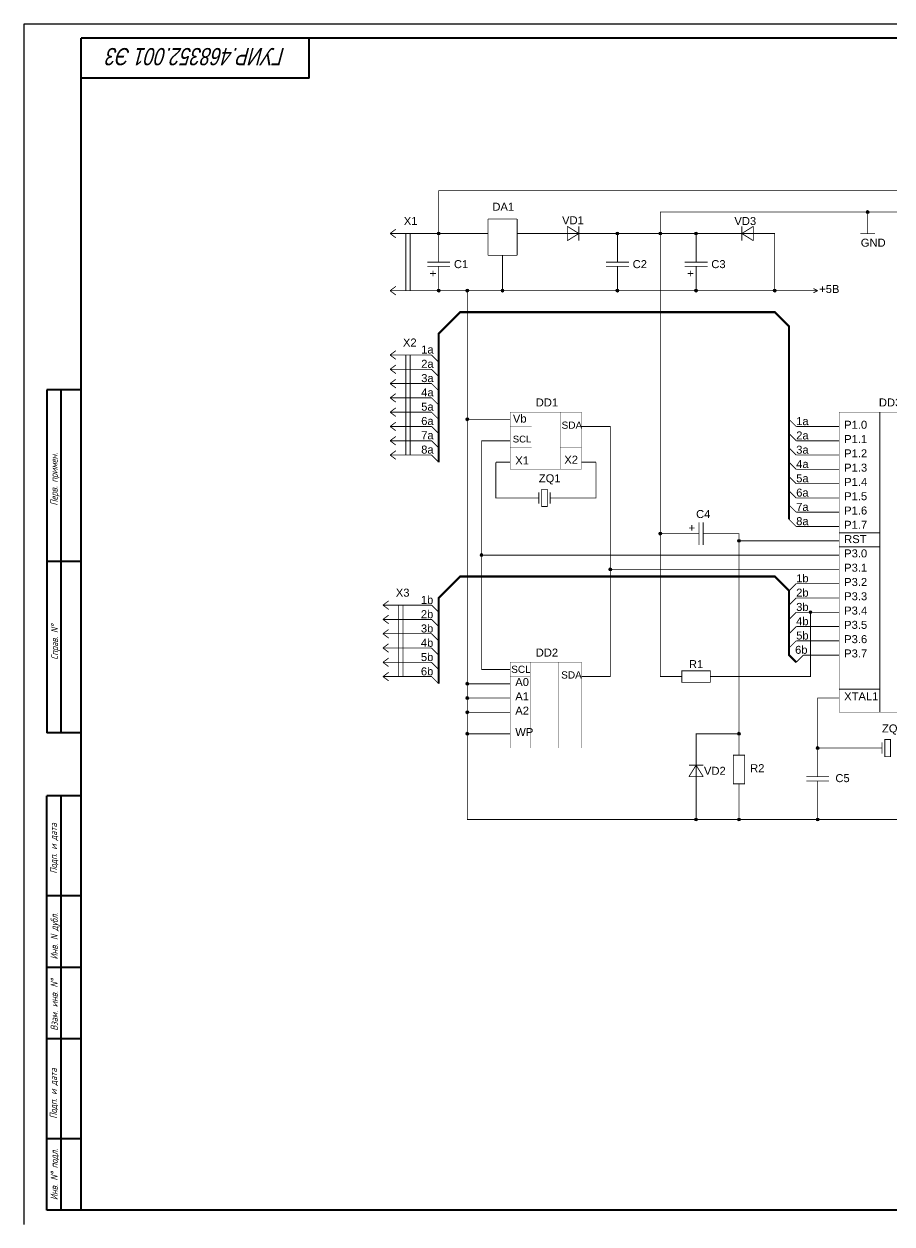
# Model space of a CAD drawing. Header units: millimetres. Extents: x 4478846 to 4492776, y 3796523 to 3799112.
# Drawn here: x 4480435.4 to 4480738.9, y 3798090.7 to 3798510.5 of the extents above; entities that cross this region are included whole.
import ezdxf

# ---------------------------------------------------------------- set-up
doc = ezdxf.new("R2010")
doc.units = ezdxf.units.MM
doc.layers.get('0').update_dxf_attribs({"lineweight": 25})
for name, color, linetype in [('KONTUR', 7, 'Continuous'), ('Title', 7, 'Continuous'), ('Текст', 4, 'Continuous')]:
    doc.layers.add(name, color=color, linetype=linetype)
doc.layers.add('Основная', color=7, linetype='Continuous', lineweight=40)
doc.layers.add('тонкая', color=7, linetype='Continuous', lineweight=13)
doc.styles.add('ESKD', font='standarteskd.shx', dxfattribs={"width": 0.8, "oblique": 15})
doc.styles.get("Standard").update_dxf_attribs({"font": 'arial.ttf'})
doc.styles.add('стиль1', font='romans.shx', dxfattribs={"width": 0.75, "oblique": 15, "height": 3.5})

msp = doc.modelspace()

# ---------------------------------------------------------------- linework, layer by layer
at = {"color": 7, "lineweight": 20}
for points, const_width in [([(4480580.3992, 3798437.22131), (4480580.3992, 3798452.22131), (4480775.39921, 3798452.22131), (4480775.39921, 3798267.2213), (4480795.39921, 3798267.2213)], 0.29972), ([(4480597.65923, 3798429.60132), (4480597.65923, 3798442.3013)], 0.29972), ([(4480597.65923, 3798442.3013), (4480607.81921, 3798442.3013)], 0.29972), ([(4480607.81921, 3798442.3013), (4480607.81921, 3798429.60132)], 0.29972), ([(4480825.39921, 3798359.72131), (4480825.39921, 3798414.72131), (4480825.39921, 3798444.72131), (4480730.39921, 3798444.72131), (4480657.8992, 3798444.72131), (4480657.8992, 3798437.22131), (4480657.8992, 3798332.2213)], 0.29972), ([(4480730.39921, 3798444.72131), (4480730.39921, 3798439.72131)], 0.29972), ([(4480563.39922, 3798437.22127), (4480565.39922, 3798438.72126)], 0.29972), ([(4480625.39922, 3798439.7213), (4480625.39922, 3798434.72131)], 0.29972), ([(4480629.39921, 3798437.22131), (4480625.39922, 3798439.7213), (4480625.39922, 3798439.7213)], 0.29972), ([(4480629.39921, 3798439.7213), (4480629.39921, 3798434.72131)], 0.29972), ([(4480686.39919, 3798434.72131), (4480686.39919, 3798439.7213)], 0.29972), ([(4480690.39918, 3798439.7213), (4480686.39919, 3798437.22131)], 0.29972), ([(4480690.39918, 3798434.72131), (4480690.39918, 3798439.7213)], 0.29972), ([(4480730.39921, 3798439.72131), (4480730.39921, 3798437.18131)], 0.29972), ([(4480570.39921, 3798437.22127), (4480563.39922, 3798437.22127)], 0.29972), ([(4480563.39922, 3798437.22127), (4480565.39922, 3798435.72127)], 0.29972), ([(4480568.89921, 3798437.22127), (4480568.89921, 3798417.22131)], 0.29972), ([(4480570.3992, 3798437.22127), (4480575.3992, 3798437.22127)], 0.29972), ([(4480570.39921, 3798417.22131), (4480570.39921, 3798437.22127)], 0.29972), ([(4480575.3992, 3798437.22131), (4480580.3992, 3798437.22131)], 0.29972), ([(4480580.3992, 3798432.22131), (4480580.3992, 3798437.22131)], 0.29972), ([(4480580.3992, 3798437.22131), (4480592.57924, 3798437.22131)], 0.29972), ([(4480597.65923, 3798437.22131), (4480592.57924, 3798437.22131)], 0.29972), ([(4480607.81921, 3798437.22131), (4480612.8992, 3798437.22131)], 0.29972), ([(4480612.8992, 3798437.22131), (4480620.39923, 3798437.22131)], 0.29972), ([(4480625.39923, 3798437.22131), (4480620.39923, 3798437.22131)], 0.29972), ([(4480625.39922, 3798437.22131), (4480630.39921, 3798437.22131)], 0.29972), ([(4480625.39922, 3798434.72131), (4480629.39921, 3798437.22131)], 0.29972), ([(4480630.3992, 3798437.22131), (4480635.3992, 3798437.22131)], 0.29972), ([(4480635.3992, 3798437.22131), (4480642.8992, 3798437.22131)], 0.29972), ([(4480657.8992, 3798437.22131), (4480642.8992, 3798437.22131), (4480642.8992, 3798432.22131)], 0.29972), ([(4480657.8992, 3798437.22131), (4480670.3992, 3798437.22131), (4480680.3992, 3798437.22131)], 0.29972), ([(4480670.3992, 3798432.22131), (4480670.3992, 3798437.22131)], 0.29972), ([(4480685.3992, 3798437.22131), (4480680.3992, 3798437.22131)], 0.29972), ([(4480690.39918, 3798437.22131), (4480685.39919, 3798437.22131)], 0.29972), ([(4480686.39919, 3798437.22131), (4480690.39918, 3798434.72131), (4480690.39918, 3798434.72131)], 0.29972), ([(4480690.39917, 3798437.22131), (4480695.39917, 3798437.22131)], 0.29972), ([(4480695.39917, 3798437.22131), (4480697.8992, 3798437.22131), (4480697.8992, 3798417.22131)], 0.29972), ([(4480727.85921, 3798437.18131), (4480732.93921, 3798437.18131)], 0.29972), ([(4480580.3992, 3798427.22131), (4480580.3992, 3798432.22131)], 0.29972), ([(4480607.81921, 3798429.60132), (4480597.65923, 3798429.60132)], 0.29972), ([(4480602.73922, 3798429.60132), (4480602.73922, 3798424.52133)], 0.29972), ([(4480642.8992, 3798427.22131), (4480642.8992, 3798432.22131)], 0.29972), ([(4480670.3992, 3798427.22131), (4480670.3992, 3798432.22131)], 0.29972), ([(4480576.39921, 3798427.22132), (4480584.39919, 3798427.22132)], 0.29972), ([(4480576.39921, 3798425.72132), (4480584.39919, 3798425.72132)], 0.29972), ([(4480580.3992, 3798425.72133), (4480580.3992, 3798420.72133)], 0.29972), ([(4480646.89919, 3798427.22132), (4480638.89921, 3798427.22132)], 0.29972), ([(4480646.89919, 3798425.72132), (4480638.89921, 3798425.72132)], 0.29972), ([(4480642.8992, 3798425.72133), (4480642.8992, 3798420.72133)], 0.29972), ([(4480666.39921, 3798427.22132), (4480674.3992, 3798427.22132)], 0.29972), ([(4480666.39921, 3798425.72132), (4480674.3992, 3798425.72132)], 0.29972), ([(4480670.3992, 3798425.72133), (4480670.3992, 3798420.72133)], 0.29972), ([(4480579.3992, 3798423.22133), (4480577.39921, 3798423.22133)], 0.29972), ([(4480578.3992, 3798424.22132), (4480578.3992, 3798422.22133)], 0.29972), ([(4480602.73922, 3798424.52133), (4480602.73922, 3798417.22131), (4480642.8992, 3798417.22131), (4480670.3992, 3798417.22131), (4480697.8992, 3798417.22131), (4480710.3992, 3798417.22131)], 0.29972), ([(4480669.39921, 3798423.22133), (4480667.39921, 3798423.22133)], 0.29972), ([(4480668.39921, 3798424.22132), (4480668.39921, 3798422.22133)], 0.29972), ([(4480563.39922, 3798417.22131), (4480565.39922, 3798418.7213)], 0.29972), ([(4480570.39921, 3798417.22131), (4480563.39922, 3798417.22131)], 0.29972), ([(4480563.39922, 3798417.22131), (4480565.39922, 3798415.72131)], 0.29972), ([(4480570.3992, 3798417.22131), (4480575.3992, 3798417.22131)], 0.29972), ([(4480575.3992, 3798417.22131), (4480580.3992, 3798417.22131), (4480590.3992, 3798417.22131), (4480602.73922, 3798417.22131)], 0.29972), ([(4480580.3992, 3798420.72133), (4480580.3992, 3798417.22131)], 0.29972), ([(4480600.39927, 3798372.2213), (4480590.3992, 3798372.2213), (4480590.3992, 3798417.22131)], 0.29972), ([(4480642.8992, 3798420.72133), (4480642.8992, 3798417.22131)], 0.29972), ([(4480670.3992, 3798420.72133), (4480670.3992, 3798417.22131)], 0.29972), ([(4480710.3992, 3798417.22131), (4480712.9392, 3798417.22131)], 0.29972), ([(4480712.9392, 3798417.22131), (4480711.4152, 3798417.98331)], 0.29972), ([(4480712.9392, 3798417.22131), (4480711.4152, 3798416.45931)], 0.29972), ([(4480702.8992, 3798337.22134), (4480702.8992, 3798404.72131), (4480697.8992, 3798409.72131), (4480587.8992, 3798409.72131), (4480580.3992, 3798402.22131), (4480580.3992, 3798357.22131)], 0.7493), ([(4480563.39922, 3798394.72124), (4480565.39922, 3798396.22123)], 0.29972), ([(4480570.39921, 3798394.72124), (4480563.39922, 3798394.72124)], 0.29972), ([(4480563.39922, 3798394.72124), (4480565.39922, 3798393.22124)], 0.29972), ([(4480568.89921, 3798394.72124), (4480568.89921, 3798359.72131)], 0.29972), ([(4480570.3992, 3798394.72124), (4480575.3992, 3798394.72124)], 0.29972), ([(4480570.39921, 3798359.72131), (4480570.39921, 3798394.72124)], 0.29972), ([(4480575.3992, 3798394.72124), (4480577.8992, 3798394.72124), (4480577.8992, 3798394.72131)], 0.29972), ([(4480580.3992, 3798392.22137), (4480577.8992, 3798394.72131)], 0.29972), ([(4480563.39922, 3798389.72125), (4480565.39922, 3798391.22124)], 0.29972), ([(4480570.39921, 3798389.72125), (4480563.39922, 3798389.72125)], 0.29972), ([(4480563.39922, 3798389.72125), (4480565.39922, 3798388.22125)], 0.29972), ([(4480570.3992, 3798389.72125), (4480575.3992, 3798389.72125)], 0.29972), ([(4480575.3992, 3798389.72125), (4480577.8992, 3798389.72125), (4480577.8992, 3798389.72125)], 0.29972), ([(4480580.3992, 3798387.22131), (4480577.8992, 3798389.72125)], 0.29972), ([(4480563.39922, 3798384.72126), (4480565.39922, 3798386.22125)], 0.29972), ([(4480570.39921, 3798384.72126), (4480563.39922, 3798384.72126)], 0.29972), ([(4480563.39922, 3798384.72126), (4480565.39922, 3798383.22126)], 0.29972), ([(4480570.3992, 3798384.72126), (4480575.3992, 3798384.72126)], 0.29972), ([(4480577.8992, 3798384.72125), (4480577.8992, 3798384.72126), (4480575.3992, 3798384.72126)], 0.29972), ([(4480580.3992, 3798382.22131), (4480577.8992, 3798384.72125)], 0.29972), ([(4480563.39922, 3798379.72127), (4480565.39922, 3798381.22126)], 0.29972), ([(4480570.39921, 3798379.72127), (4480563.39922, 3798379.72127)], 0.29972), ([(4480563.39922, 3798379.72127), (4480565.39922, 3798378.22127)], 0.29972), ([(4480570.3992, 3798379.72127), (4480575.3992, 3798379.72127)], 0.29972), ([(4480577.8992, 3798379.72125), (4480575.3992, 3798379.72125), (4480575.3992, 3798379.72127)], 0.29972), ([(4480580.3992, 3798377.22131), (4480577.8992, 3798379.72125)], 0.29972), ([(4480563.39922, 3798374.72128), (4480565.39922, 3798376.22127)], 0.29972), ([(4480570.39921, 3798374.72128), (4480563.39922, 3798374.72128)], 0.29972), ([(4480563.39922, 3798374.72128), (4480565.39922, 3798373.22128)], 0.29972), ([(4480570.3992, 3798374.72128), (4480575.3992, 3798374.72128)], 0.29972), ([(4480575.3992, 3798374.72128), (4480577.8992, 3798374.72128), (4480577.8992, 3798374.72125)], 0.29972), ([(4480580.3992, 3798372.22131), (4480577.8992, 3798374.72125)], 0.29972), ([(4480563.39922, 3798369.72129), (4480565.39922, 3798371.22128)], 0.29972), ([(4480590.3992, 3798284.7213), (4480590.3992, 3798372.2213)], 0.29972), ([(4480605.39927, 3798372.2213), (4480600.39927, 3798372.2213)], 0.29972), ([(4480605.39943, 3798374.72095), (4480630.37758, 3798374.72095), (4480630.37758, 3798354.74252), (4480605.39943, 3798354.74252), (4480605.39943, 3798374.72095)], 0.09906), ([(4480612.89927, 3798374.7213), (4480612.89927, 3798354.7213)], 0.09906), ([(4480622.89923, 3798374.72134), (4480622.89923, 3798354.72134)], 0.09906), ([(4480705.3992, 3798369.72142), (4480702.8992, 3798372.22136)], 0.29972), ([(4480720.39977, 3798374.72095), (4480755.37817, 3798374.72095), (4480755.37817, 3798269.74255), (4480720.39977, 3798269.74255), (4480720.39977, 3798374.72095)], 0.09906), ([(4480570.39921, 3798369.72129), (4480563.39922, 3798369.72129)], 0.29972), ([(4480563.39922, 3798369.72129), (4480565.39922, 3798368.22129)], 0.29972), ([(4480570.3992, 3798369.72129), (4480575.3992, 3798369.72129)], 0.29972), ([(4480577.8992, 3798369.72125), (4480577.8992, 3798369.72129), (4480575.3992, 3798369.72129)], 0.29972), ([(4480580.3992, 3798367.22131), (4480577.8992, 3798369.72125)], 0.29972), ([(4480605.39927, 3798362.2213), (4480612.89927, 3798362.2213), (4480612.89927, 3798369.7213), (4480605.39927, 3798369.7213)], 0.09906), ([(4480630.3992, 3798369.72131), (4480635.3992, 3798369.72131)], 0.29972), ([(4480640.3992, 3798319.72133), (4480640.3992, 3798369.72131), (4480635.3992, 3798369.72131)], 0.29972), ([(4480705.3992, 3798364.72142), (4480702.8992, 3798367.22136)], 0.29972), ([(4480715.3992, 3798369.72136), (4480705.3992, 3798369.72136), (4480705.3992, 3798369.72142)], 0.29972), ([(4480720.3992, 3798369.72136), (4480715.3992, 3798369.72136)], 0.29972), ([(4480563.39922, 3798364.7213), (4480565.39922, 3798366.22129)], 0.29972), ([(4480570.39921, 3798364.7213), (4480563.39922, 3798364.7213)], 0.29972), ([(4480563.39922, 3798364.7213), (4480565.39922, 3798363.2213)], 0.29972), ([(4480570.3992, 3798364.7213), (4480575.3992, 3798364.7213)], 0.29972), ([(4480575.3992, 3798364.7213), (4480577.8992, 3798364.7213), (4480577.8992, 3798364.72125)], 0.29972), ([(4480580.3992, 3798362.22131), (4480577.8992, 3798364.72125)], 0.29972), ([(4480600.39927, 3798364.7213), (4480595.3992, 3798364.7213), (4480595.3992, 3798324.72134)], 0.29972), ([(4480605.39927, 3798364.7213), (4480600.39927, 3798364.7213)], 0.29972), ([(4480622.89921, 3798362.22132), (4480630.39921, 3798362.22132)], 0.09906), ([(4480705.3992, 3798359.72141), (4480702.8992, 3798362.22135)], 0.29972), ([(4480705.3992, 3798364.72142), (4480705.3992, 3798364.72136), (4480715.3992, 3798364.72136)], 0.29972), ([(4480720.3992, 3798364.72136), (4480715.3992, 3798364.72136)], 0.29972), ([(4480563.39922, 3798359.72131), (4480565.39922, 3798361.2213)], 0.29972), ([(4480570.39921, 3798359.72131), (4480563.39922, 3798359.72131)], 0.29972), ([(4480563.39922, 3798359.72131), (4480565.39922, 3798358.22131)], 0.29972), ([(4480570.3992, 3798359.72131), (4480575.3992, 3798359.72131)], 0.29972), ([(4480577.8992, 3798359.72125), (4480577.8992, 3798359.72131), (4480575.3992, 3798359.72131)], 0.29972), ([(4480580.3992, 3798357.22131), (4480577.8992, 3798359.72125)], 0.29972), ([(4480670.3992, 3798232.2213), (4480685.3992, 3798232.2213), (4480712.8992, 3798232.2213), (4480762.89921, 3798232.2213), (4480817.89921, 3798232.2213), (4480817.89921, 3798262.2213), (4480817.89921, 3798332.2213), (4480817.89921, 3798349.72131), (4480855.39921, 3798349.72131), (4480855.39921, 3798354.72131), (4480855.39921, 3798359.72131), (4480847.89922, 3798359.72131)], 0.29972), ([(4480715.3992, 3798359.72135), (4480705.3992, 3798359.72135), (4480705.3992, 3798359.72141)], 0.29972), ([(4480720.3992, 3798359.72135), (4480715.3992, 3798359.72135)], 0.29972), ([(4480610.3992, 3798344.72131), (4480600.3992, 3798344.72131), (4480600.3992, 3798357.2213), (4480600.39927, 3798357.2213)], 0.29972), ([(4480605.39927, 3798357.2213), (4480600.39927, 3798357.2213)], 0.29972), ([(4480635.3992, 3798357.22133), (4480635.3992, 3798344.72131), (4480624.39917, 3798344.72131)], 0.29972), ([(4480630.3992, 3798357.22133), (4480635.3992, 3798357.22133)], 0.29972), ([(4480705.3992, 3798354.72141), (4480702.8992, 3798357.22135)], 0.29972), ([(4480705.3992, 3798354.72141), (4480705.3992, 3798354.72135), (4480715.3992, 3798354.72135)], 0.29972), ([(4480720.3992, 3798354.72135), (4480715.3992, 3798354.72135)], 0.29972), ([(4480705.3992, 3798349.7214), (4480702.8992, 3798352.22134)], 0.29972), ([(4480715.3992, 3798349.72134), (4480705.3992, 3798349.72134), (4480705.3992, 3798349.7214)], 0.29972), ([(4480720.3992, 3798349.72134), (4480715.3992, 3798349.72134)], 0.29972), ([(4480615.39919, 3798346.7213), (4480615.39919, 3798342.72131)], 0.29972), ([(4480618.39919, 3798341.72131), (4480616.39919, 3798341.72131), (4480616.39919, 3798347.7213), (4480618.39919, 3798347.7213), (4480618.39919, 3798341.72131)], 0.29972), ([(4480619.39918, 3798346.7213), (4480619.39918, 3798342.72131)], 0.29972), ([(4480705.3992, 3798344.7214), (4480702.8992, 3798347.22134)], 0.29972), ([(4480615.3992, 3798344.72131), (4480610.3992, 3798344.72131)], 0.29972), ([(4480619.39917, 3798344.72131), (4480624.39917, 3798344.72131)], 0.29972), ([(4480705.3992, 3798339.7214), (4480702.8992, 3798342.22134)], 0.29972), ([(4480705.3992, 3798344.7214), (4480705.3992, 3798344.72134), (4480715.3992, 3798344.72134)], 0.29972), ([(4480720.3992, 3798344.72134), (4480715.3992, 3798344.72134)], 0.29972), ([(4480705.3992, 3798334.72139), (4480702.8992, 3798337.22134)], 0.29972), ([(4480715.3992, 3798339.72134), (4480705.3992, 3798339.72134), (4480705.3992, 3798339.7214)], 0.29972), ([(4480720.3992, 3798339.72134), (4480715.3992, 3798339.72134)], 0.29972), ([(4480669.89922, 3798334.2213), (4480667.89922, 3798334.2213)], 0.29972), ([(4480668.89922, 3798333.2213), (4480668.89922, 3798335.2213)], 0.29972), ([(4480671.39922, 3798336.2213), (4480671.39922, 3798328.22131)], 0.29972), ([(4480672.89921, 3798336.2213), (4480672.89921, 3798328.22131)], 0.29972), ([(4480705.3992, 3798334.72139), (4480705.3992, 3798334.72134), (4480715.3992, 3798334.72134)], 0.29972), ([(4480720.3992, 3798334.72134), (4480715.3992, 3798334.72134)], 0.29972), ([(4480660.3992, 3798282.2213), (4480657.8992, 3798282.2213), (4480657.8992, 3798332.2213), (4480666.39923, 3798332.2213)], 0.29972), ([(4480671.39923, 3798332.2213), (4480666.39923, 3798332.2213)], 0.29972), ([(4480672.8992, 3798332.2213), (4480677.8992, 3798332.2213)], 0.29972), ([(4480685.3992, 3798329.7213), (4480685.3992, 3798332.2213), (4480677.8992, 3798332.2213)], 0.29972), ([(4480685.3992, 3798259.7213), (4480685.3992, 3798262.2213), (4480685.3992, 3798329.7213), (4480715.3992, 3798329.7213), (4480715.3992, 3798329.72134)], 0.29972), ([(4480720.3992, 3798329.72134), (4480715.3992, 3798329.72134)], 0.29972), ([(4480715.3992, 3798324.72134), (4480595.3992, 3798324.72134), (4480595.3992, 3798284.7213), (4480600.3992, 3798284.7213), (4480600.3992, 3798284.72126)], 0.29972), ([(4480720.3992, 3798324.72134), (4480715.3992, 3798324.72134)], 0.29972), ([(4480580.3992, 3798279.7213), (4480580.3992, 3798309.7213), (4480587.8992, 3798317.2213), (4480697.8992, 3798317.2213), (4480702.8992, 3798312.2213), (4480702.89926, 3798299.72132), (4480702.8992, 3798299.72127), (4480702.8992, 3798289.7213), (4480705.39926, 3798287.2213)], 0.7493), ([(4480635.39913, 3798282.22126), (4480640.3992, 3798282.22126), (4480640.3992, 3798319.72133), (4480715.3992, 3798319.72133)], 0.29972), ([(4480720.3992, 3798319.72133), (4480715.3992, 3798319.72133)], 0.29972), ([(4480705.3992, 3798314.72133), (4480702.89926, 3798312.22133)], 0.29972), ([(4480705.3992, 3798314.72133), (4480715.3992, 3798314.72133)], 0.29972), ([(4480720.3992, 3798314.72133), (4480715.3992, 3798314.72133)], 0.29972), ([(4480560.89922, 3798307.2213), (4480562.89922, 3798308.7213)], 0.29972), ([(4480705.3992, 3798309.72139), (4480702.89926, 3798307.22139)], 0.29972), ([(4480715.3992, 3798309.72133), (4480705.3992, 3798309.72133), (4480705.3992, 3798309.72139)], 0.29972), ([(4480720.3992, 3798309.72133), (4480715.3992, 3798309.72133)], 0.29972), ([(4480567.89921, 3798307.2213), (4480560.89922, 3798307.2213)], 0.29972), ([(4480560.89922, 3798307.2213), (4480562.89922, 3798305.72131)], 0.29972), ([(4480560.89922, 3798302.22131), (4480562.89922, 3798303.72131)], 0.29972), ([(4480566.39921, 3798307.2213), (4480566.39921, 3798282.22135)], 0.29972), ([(4480567.8992, 3798307.2213), (4480572.8992, 3798307.2213)], 0.29972), ([(4480567.89921, 3798282.22135), (4480567.89921, 3798307.2213)], 0.29972), ([(4480572.8992, 3798307.2213), (4480577.8992, 3798307.2213), (4480577.8992, 3798307.22125)], 0.29972), ([(4480577.8992, 3798307.22125), (4480580.3992, 3798304.7213)], 0.29972), ([(4480680.39921, 3798282.2213), (4480710.3992, 3798282.2213), (4480710.3992, 3798304.72132)], 0.29972), ([(4480705.3992, 3798304.72132), (4480702.89926, 3798302.22132)], 0.29972), ([(4480705.3992, 3798304.72132), (4480705.3992, 3798304.7213), (4480705.3992, 3798304.7213), (4480710.3992, 3798304.72132), (4480715.3992, 3798304.72132)], 0.29972), ([(4480720.3992, 3798304.72132), (4480715.3992, 3798304.72132)], 0.29972), ([(4480567.89921, 3798302.22131), (4480560.89922, 3798302.22131)], 0.29972), ([(4480560.89922, 3798302.22131), (4480562.89922, 3798300.72132)], 0.29972), ([(4480567.8992, 3798302.22131), (4480572.8992, 3798302.22131)], 0.29972), ([(4480577.8992, 3798302.22125), (4480577.8992, 3798302.22131), (4480572.8992, 3798302.22131)], 0.29972), ([(4480577.8992, 3798302.22125), (4480580.3992, 3798299.7213)], 0.29972), ([(4480705.3992, 3798299.72138), (4480702.89926, 3798297.22138)], 0.29972), ([(4480705.3992, 3798299.72138), (4480715.3992, 3798299.72138), (4480715.3992, 3798299.72132)], 0.29972), ([(4480720.3992, 3798299.72132), (4480715.3992, 3798299.72132)], 0.29972), ([(4480560.89922, 3798297.22132), (4480562.89922, 3798298.72132)], 0.29972), ([(4480567.89921, 3798297.22132), (4480560.89922, 3798297.22132)], 0.29972), ([(4480560.89922, 3798297.22132), (4480562.89922, 3798295.72133)], 0.29972), ([(4480567.8992, 3798297.22132), (4480572.8992, 3798297.22132)], 0.29972), ([(4480577.8992, 3798297.22125), (4480572.8992, 3798297.22125), (4480572.8992, 3798297.22132)], 0.29972), ([(4480577.8992, 3798297.22125), (4480580.3992, 3798294.7213)], 0.29972), ([(4480560.89922, 3798292.22133), (4480562.89922, 3798293.72133)], 0.29972), ([(4480567.89921, 3798292.22133), (4480560.89922, 3798292.22133)], 0.29972), ([(4480560.89922, 3798292.22133), (4480562.89922, 3798290.72134)], 0.29972), ([(4480567.8992, 3798292.22133), (4480572.8992, 3798292.22133)], 0.29972), ([(4480577.8992, 3798292.22125), (4480577.8992, 3798292.22133), (4480572.8992, 3798292.22133)], 0.29972), ([(4480577.8992, 3798292.22125), (4480580.3992, 3798289.7213)], 0.29972), ([(4480705.3992, 3798294.7213), (4480702.89926, 3798292.2213)], 0.29972), ([(4480715.3992, 3798294.72132), (4480705.3992, 3798294.72132), (4480705.3992, 3798294.7213)], 0.29972), ([(4480720.3992, 3798294.72132), (4480715.3992, 3798294.72132)], 0.29972), ([(4480560.89922, 3798287.22134), (4480562.89922, 3798288.72134)], 0.29972), ([(4480567.89921, 3798287.22134), (4480560.89922, 3798287.22134)], 0.29972), ([(4480560.89922, 3798287.22134), (4480562.89922, 3798285.72135)], 0.29972), ([(4480567.8992, 3798287.22134), (4480572.8992, 3798287.22134)], 0.29972), ([(4480577.8992, 3798287.2213), (4480572.8992, 3798287.2213), (4480572.8992, 3798287.22134)], 0.29972), ([(4480577.8992, 3798287.2213), (4480580.3992, 3798284.72136)], 0.29972), ([(4480605.39943, 3798287.22086), (4480630.37758, 3798287.22086), (4480630.37758, 3798257.24197), (4480605.39943, 3798257.24197), (4480605.39943, 3798287.22086)], 0.09906), ([(4480612.39918, 3798257.22131), (4480612.39921, 3798287.22126)], 0.09906), ([(4480622.39916, 3798287.22132), (4480622.39916, 3798257.22131)], 0.09906), ([(4480707.8992, 3798289.7213), (4480705.39926, 3798287.2213)], 0.29972), ([(4480707.8992, 3798289.7213), (4480707.8992, 3798289.72132), (4480715.3992, 3798289.72132)], 0.29972), ([(4480720.3992, 3798289.72132), (4480715.3992, 3798289.72132)], 0.29972), ([(4480560.89922, 3798282.22135), (4480562.89922, 3798283.72135)], 0.29972), ([(4480600.3992, 3798279.72127), (4480590.3992, 3798279.72127), (4480590.3992, 3798284.72126)], 0.29972), ([(4480605.3992, 3798284.72126), (4480600.3992, 3798284.72126)], 0.29972), ([(4480665.39921, 3798280.2213), (4480665.39921, 3798284.2213), (4480675.39921, 3798284.2213), (4480675.39921, 3798280.2213), (4480665.39921, 3798280.2213)], 0.29972), ([(4480567.89921, 3798282.22135), (4480560.89922, 3798282.22135)], 0.29972), ([(4480560.89922, 3798282.22135), (4480562.89922, 3798280.72136)], 0.29972), ([(4480567.8992, 3798282.22135), (4480572.8992, 3798282.22135)], 0.29972), ([(4480577.8992, 3798282.2213), (4480577.8992, 3798282.22135), (4480572.8992, 3798282.22135)], 0.29972), ([(4480577.8992, 3798282.22124), (4480580.3992, 3798279.7213)], 0.29972), ([(4480600.3992, 3798274.72128), (4480590.3992, 3798274.72128), (4480590.3992, 3798279.72127)], 0.29972), ([(4480605.3992, 3798279.72127), (4480600.3992, 3798279.72127)], 0.29972), ([(4480605.3992, 3798282.22126), (4480612.39921, 3798282.22126)], 0.09906), ([(4480630.39913, 3798282.22126), (4480635.39913, 3798282.22126)], 0.29972), ([(4480665.3992, 3798282.2213), (4480660.3992, 3798282.2213)], 0.29972), ([(4480668.39921, 3798280.2213), (4480667.39921, 3798280.2213)], 0.29972), ([(4480675.39921, 3798282.2213), (4480680.39921, 3798282.2213)], 0.29972), ([(4480600.3992, 3798269.72129), (4480590.3992, 3798269.72129), (4480590.3992, 3798274.72128)], 0.29972), ([(4480605.3992, 3798274.72128), (4480600.3992, 3798274.72128)], 0.29972), ([(4480715.3992, 3798274.7213), (4480712.8992, 3798274.7213), (4480712.8992, 3798257.2213)], 0.29972), ([(4480720.3992, 3798274.7213), (4480715.3992, 3798274.7213)], 0.29972), ([(4480590.3992, 3798269.72129), (4480590.3992, 3798262.2213), (4480590.3992, 3798232.2213), (4480670.3992, 3798232.2213)], 0.29972), ([(4480605.3992, 3798269.72129), (4480600.3992, 3798269.72129)], 0.29972), ([(4480605.3992, 3798266.22125), (4480612.39921, 3798266.22125)], 0.09906), ([(4480600.3992, 3798262.2213), (4480590.3992, 3798262.2213)], 0.29972), ([(4480605.3992, 3798262.2213), (4480600.3992, 3798262.2213)], 0.29972), ([(4480670.3992, 3798257.2213), (4480670.3992, 3798262.2213), (4480685.3992, 3798262.2213)], 0.29972), ([(4480670.3992, 3798252.2213), (4480670.3992, 3798257.2213)], 0.29972), ([(4480685.3992, 3798254.7213), (4480685.3992, 3798259.7213)], 0.29972), ([(4480730.39921, 3798257.2213), (4480712.8992, 3798257.2213), (4480712.8992, 3798252.2213)], 0.29972), ([(4480735.39921, 3798257.2213), (4480730.39921, 3798257.2213)], 0.29972), ([(4480735.3992, 3798259.2213), (4480735.3992, 3798255.22131)], 0.29972), ([(4480738.39919, 3798254.22131), (4480736.39919, 3798254.22131), (4480736.39919, 3798260.2213), (4480738.39919, 3798260.2213), (4480738.39919, 3798254.22131)], 0.29972), ([(4480687.3992, 3798244.72129), (4480683.3992, 3798244.72129), (4480683.3992, 3798254.7213), (4480687.3992, 3798254.7213), (4480687.3992, 3798244.72129)], 0.29972), ([(4480667.89921, 3798251.22131), (4480672.8992, 3798251.22131)], 0.29972), ([(4480670.3992, 3798251.22131), (4480667.89921, 3798247.22132), (4480667.89921, 3798247.22132)], 0.29972), ([(4480670.3992, 3798247.22132), (4480670.3992, 3798252.22131)], 0.29972), ([(4480672.8992, 3798247.22132), (4480670.3992, 3798251.22131)], 0.29972), ([(4480712.8992, 3798247.2213), (4480712.8992, 3798252.2213)], 0.29972), ([(4480667.89921, 3798247.22132), (4480672.8992, 3798247.22132)], 0.29972), ([(4480670.3992, 3798247.22133), (4480670.3992, 3798242.22133)], 0.29972), ([(4480685.3992, 3798244.72129), (4480685.3992, 3798239.72129)], 0.29972), ([(4480687.3992, 3798247.7213), (4480687.3992, 3798246.7213)], 0.29972), ([(4480716.8992, 3798247.22131), (4480708.89921, 3798247.22131)], 0.29972), ([(4480716.8992, 3798245.72132), (4480708.89921, 3798245.72132)], 0.29972), ([(4480712.8992, 3798245.72133), (4480712.8992, 3798240.72133)], 0.29972), ([(4480670.3992, 3798242.22133), (4480670.3992, 3798232.2213)], 0.29972), ([(4480712.8992, 3798240.72133), (4480712.8992, 3798232.2213)], 0.29972), ([(4480685.3992, 3798239.72129), (4480685.3992, 3798232.2213)], 0.29972)]:
    msp.add_lwpolyline(points, dxfattribs=dict(at, const_width=const_width))
at = {"color": 7, "lineweight": 20, "const_width": 0.508}
for points in [[(4480730.14521, 3798444.72131, 1), (4480730.65321, 3798444.72131, 1)], [(4480580.1452, 3798437.22131, 1), (4480580.6532, 3798437.22131, 1)], [(4480642.6452, 3798437.22131, 1), (4480643.1532, 3798437.22131, 1)], [(4480657.6452, 3798437.22131, 1), (4480658.1532, 3798437.22131, 1)], [(4480670.1452, 3798437.22131, 1), (4480670.6532, 3798437.22131, 1)], [(4480580.1452, 3798417.22131, 1), (4480580.6532, 3798417.22131, 1)], [(4480590.1452, 3798417.22131, 1), (4480590.6532, 3798417.22131, 1)], [(4480602.48522, 3798417.22131, 1), (4480602.99322, 3798417.22131, 1)], [(4480642.6452, 3798417.22131, 1), (4480643.1532, 3798417.22131, 1)], [(4480670.1452, 3798417.22131, 1), (4480670.6532, 3798417.22131, 1)], [(4480697.6452, 3798417.22131, 1), (4480698.1532, 3798417.22131, 1)], [(4480590.1452, 3798372.2213, 1), (4480590.6532, 3798372.2213, 1)], [(4480657.6452, 3798332.2213, 1), (4480658.1532, 3798332.2213, 1)], [(4480685.1452, 3798329.7213, 1), (4480685.6532, 3798329.7213, 1)], [(4480595.1452, 3798324.72134, 1), (4480595.6532, 3798324.72134, 1)], [(4480640.1452, 3798319.72133, 1), (4480640.6532, 3798319.72133, 1)], [(4480710.1452, 3798304.72132, 1), (4480710.6532, 3798304.72132, 1)], [(4480590.1452, 3798279.72127, 1), (4480590.6532, 3798279.72127, 1)], [(4480590.1452, 3798274.72128, 1), (4480590.6532, 3798274.72128, 1)], [(4480590.1452, 3798269.72129, 1), (4480590.6532, 3798269.72129, 1)], [(4480590.1452, 3798262.2213, 1), (4480590.6532, 3798262.2213, 1)], [(4480685.1452, 3798262.2213, 1), (4480685.6532, 3798262.2213, 1)], [(4480712.6452, 3798257.2213, 1), (4480713.1532, 3798257.2213, 1)], [(4480670.1452, 3798232.2213, 1), (4480670.6532, 3798232.2213, 1)], [(4480685.1452, 3798232.2213, 1), (4480685.6532, 3798232.2213, 1)], [(4480712.6452, 3798232.2213, 1), (4480713.1532, 3798232.2213, 1)]]:
    msp.add_lwpolyline(points, format="xyb", close=True, dxfattribs=at)
at = {"color": 7, "lineweight": 20}
for centre, major_axis, ratio in [((4480730.38878, 3798444.73213), (0, 0.49764), 0.998642317), ((4480730.38878, 3798444.73213), (0, 0.49764), 0.998642317), ((4480730.38878, 3798444.73213), (0, 0.49764), 0.998642317), ((4480730.38878, 3798444.73213), (0, 0.49764), 0.998642317), ((4480580.3882, 3798437.23178), (0, 0.49764), 0.999979584), ((4480580.3882, 3798437.23178), (0, 0.49764), 0.999979584), ((4480580.3882, 3798437.23178), (0, 0.49764), 0.999979584), ((4480580.3882, 3798437.23178), (0, 0.49764), 0.999979584), ((4480580.3882, 3798437.23178), (0, 0.49764), 0.999979584), ((4480580.3882, 3798437.23178), (0, 0.49764), 0.999979584), ((4480580.3882, 3798437.23178), (0, 0.49764), 0.999979584), ((4480580.3882, 3798437.23178), (0, 0.49764), 0.999979584), ((4480642.88849, 3798437.23178), (0, 0.49764), 0.999969376), ((4480642.88849, 3798437.23178), (0, 0.49764), 0.999969376), ((4480642.88849, 3798437.23178), (0, 0.49764), 0.999969376), ((4480642.88849, 3798437.23178), (0, 0.49764), 0.999969376), ((4480657.88889, 3798437.23178), (0, 0.49764), 0.999979584), ((4480657.88889, 3798437.23178), (0, 0.49764), 0.999979584), ((4480657.88889, 3798437.23178), (0, 0.49764), 0.999979584), ((4480657.88889, 3798437.23178), (0, 0.49764), 0.999979584), ((4480657.88889, 3798437.23178), (0, 0.49764), 0.999979584), ((4480657.88889, 3798437.23178), (0, 0.49764), 0.999979584), ((4480670.38855, 3798437.23178), (0, 0.49764), 0.998642317), ((4480670.38855, 3798437.23178), (0, 0.49764), 0.998642317), ((4480670.38855, 3798437.23178), (0, 0.49764), 0.998642317), ((4480670.38855, 3798437.23178), (0, 0.49764), 0.998642317), ((4480580.3882, 3798417.23218), (0, 0.49764), 0.999984688), ((4480580.3882, 3798417.23218), (0, 0.49764), 0.999984688), ((4480580.3882, 3798417.23218), (0, 0.49764), 0.999984688), ((4480580.3882, 3798417.23218), (0, 0.49764), 0.999984688), ((4480590.38845, 3798417.23218), (0, 0.49764), 0.999979584), ((4480590.38845, 3798417.23218), (0, 0.49764), 0.999979584), ((4480590.38845, 3798417.23218), (0, 0.49764), 0.999979584), ((4480590.38845, 3798417.23218), (0, 0.49764), 0.999979584), ((4480602.72864, 3798417.23218), (0, 0.49764), 0.999979584), ((4480602.72864, 3798417.23218), (0, 0.49764), 0.999979584), ((4480602.72864, 3798417.23218), (0, 0.49764), 0.999979584), ((4480602.72864, 3798417.23218), (0, 0.49764), 0.999979584), ((4480642.88849, 3798417.23218), (0, 0.49764), 0.99997448), ((4480642.88849, 3798417.23218), (0, 0.49764), 0.99997448), ((4480642.88849, 3798417.23218), (0, 0.49764), 0.99997448), ((4480642.88849, 3798417.23218), (0, 0.49764), 0.99997448), ((4480670.38855, 3798417.23218), (0, 0.49764), 0.998647414), ((4480670.38855, 3798417.23218), (0, 0.49764), 0.998647414), ((4480670.38855, 3798417.23218), (0, 0.49764), 0.998647414), ((4480670.38855, 3798417.23218), (0, 0.49764), 0.998647414), ((4480697.88859, 3798417.23218), (0, 0.49764), 0.999984688), ((4480697.88859, 3798417.23218), (0, 0.49764), 0.999984688), ((4480697.88859, 3798417.23218), (0, 0.49764), 0.999984688), ((4480697.88859, 3798417.23218), (0, 0.49764), 0.999984688), ((4480590.38845, 3798372.23208), (0.49763, 0), 0.998698428), ((4480590.38845, 3798372.23208), (0.49763, 0), 0.998698428), ((4480590.38845, 3798372.23208), (0.49763, 0), 0.998698428), ((4480590.38845, 3798372.23208), (0.49763, 0), 0.998698428), ((4480657.88889, 3798332.23221), (0, 0.49764), 0.999979584), ((4480657.88889, 3798332.23221), (0, 0.49764), 0.999979584), ((4480657.88889, 3798332.23221), (0, 0.49764), 0.999979584), ((4480657.88889, 3798332.23221), (0, 0.49764), 0.999979584), ((4480685.38827, 3798329.7321), (0, 0.49764), 0.999969376), ((4480685.38827, 3798329.7321), (0, 0.49764), 0.999969376), ((4480685.38827, 3798329.7321), (0, 0.49764), 0.999969376), ((4480685.38827, 3798329.7321), (0, 0.49764), 0.999969376), ((4480595.38858, 3798324.73187), (0, 0.49764), 0.999979584), ((4480595.38858, 3798324.73187), (0, 0.49764), 0.999979584), ((4480595.38858, 3798324.73187), (0, 0.49764), 0.999979584), ((4480595.38858, 3798324.73187), (0, 0.49764), 0.999979584), ((4480640.38843, 3798319.73163), (0, 0.49764), 0.999979584), ((4480640.38843, 3798319.73163), (0, 0.49764), 0.999979584), ((4480640.38843, 3798319.73163), (0, 0.49764), 0.999979584), ((4480640.38843, 3798319.73163), (0, 0.49764), 0.999979584), ((4480710.38892, 3798304.73226), (0, 0.49764), 0.999979584), ((4480710.38892, 3798304.73226), (0, 0.49764), 0.999979584), ((4480710.38892, 3798304.73226), (0, 0.49764), 0.999979584), ((4480710.38892, 3798304.73226), (0, 0.49764), 0.999979584), ((4480590.38845, 3798279.73177), (0.49763, 0), 0.99868822), ((4480590.38845, 3798279.73177), (0.49763, 0), 0.99868822), ((4480590.38845, 3798279.73177), (0.49763, 0), 0.99868822), ((4480590.38845, 3798279.73177), (0.49763, 0), 0.99868822), ((4480590.38845, 3798274.7322), (0, 0.49764), 0.999984688), ((4480590.38845, 3798274.7322), (0, 0.49764), 0.999984688), ((4480590.38845, 3798274.7322), (0, 0.49764), 0.999984688), ((4480590.38845, 3798274.7322), (0, 0.49764), 0.999984688), ((4480590.38845, 3798269.73197), (0, 0.49765), 0.999964272), ((4480590.38845, 3798269.73197), (0, 0.49765), 0.999964272), ((4480590.38845, 3798269.73197), (0, 0.49765), 0.999964272), ((4480590.38845, 3798269.73197), (0, 0.49765), 0.999964272), ((4480590.38845, 3798262.23163), (0, 0.49764), 0.999984688), ((4480590.38845, 3798262.23163), (0, 0.49764), 0.999984688), ((4480590.38845, 3798262.23163), (0, 0.49764), 0.999984688), ((4480590.38845, 3798262.23163), (0, 0.49764), 0.999984688), ((4480685.38827, 3798262.23163), (0, 0.49764), 0.999979584), ((4480685.38827, 3798262.23163), (0, 0.49764), 0.999979584), ((4480685.38827, 3798262.23163), (0, 0.49764), 0.999979584), ((4480685.38827, 3798262.23163), (0, 0.49764), 0.999979584), ((4480712.88898, 3798257.23205), (0.49763, 0), 0.998713734), ((4480712.88898, 3798257.23205), (0.49763, 0), 0.998713734), ((4480712.88898, 3798257.23205), (0.49763, 0), 0.998713734), ((4480712.88898, 3798257.23205), (0.49763, 0), 0.998713734), ((4480670.38855, 3798232.23155), (0, 0.49765), 0.998632123), ((4480670.38855, 3798232.23155), (0, 0.49765), 0.998632123), ((4480670.38855, 3798232.23155), (0, 0.49765), 0.998632123), ((4480670.38855, 3798232.23155), (0, 0.49765), 0.998632123), ((4480670.38855, 3798232.23155), (0, 0.49765), 0.998632123), ((4480670.38855, 3798232.23155), (0, 0.49765), 0.998632123), ((4480685.38827, 3798232.23155), (0, 0.49765), 0.999959168), ((4480685.38827, 3798232.23155), (0, 0.49765), 0.999959168), ((4480685.38827, 3798232.23155), (0, 0.49765), 0.999959168), ((4480685.38827, 3798232.23155), (0, 0.49765), 0.999959168), ((4480712.88898, 3798232.23155), (0, 0.49765), 0.999959168), ((4480712.88898, 3798232.23155), (0, 0.49765), 0.999959168), ((4480712.88898, 3798232.23155), (0, 0.49765), 0.999959168), ((4480712.88898, 3798232.23155), (0, 0.49765), 0.999959168)]:
    msp.add_ellipse(centre, major_axis=major_axis, ratio=ratio, dxfattribs=at)
at = {"layer": 'KONTUR', "color": 7}
for p, q in [((4480435.39209, 3798090.51068), (4480435.39209, 3798510.51068)), ((4480435.39209, 3798510.51068), (4481032.39209, 3798510.51068))]:
    msp.add_line(p, q, dxfattribs=at)
at = {"layer": 'Основная', "color": 7}
for p, q in [((4480455.39209, 3798135.51068), (4480455.39209, 3798505.51068)), ((4481027.39209, 3798505.51068), (4480455.39209, 3798505.51068)), ((4480535.09313, 3798491.51068), (4480535.09313, 3798505.51068)), ((4480535.09313, 3798491.51068), (4480455.39209, 3798491.51068)), ((4480443.39209, 3798382.51068), (4480443.39209, 3798262.51068)), ((4480455.39209, 3798382.51068), (4480443.39209, 3798382.51068)), ((4480448.39209, 3798262.51068), (4480448.39209, 3798382.51068)), ((4480455.39209, 3798322.51068), (4480443.39209, 3798322.51068)), ((4480455.39209, 3798262.51068), (4480443.39209, 3798262.51068)), ((4480443.39209, 3798095.51068), (4480443.39209, 3798240.51068)), ((4480455.39209, 3798240.51068), (4480443.39209, 3798240.51068)), ((4480448.39209, 3798095.51068), (4480448.39209, 3798240.51068)), ((4480455.39209, 3798205.51068), (4480443.39209, 3798205.51068)), ((4480455.39209, 3798180.51068), (4480443.39209, 3798180.51068)), ((4480455.39209, 3798155.51068), (4480443.39209, 3798155.51068)), ((4480455.39209, 3798095.51068), (4480455.39209, 3798135.51068)), ((4480455.39209, 3798120.51068), (4480443.39209, 3798120.51068)), ((4481027.39209, 3798095.51068), (4480443.39209, 3798095.51068))]:
    msp.add_line(p, q, dxfattribs=at)
at = {"layer": 'тонкая'}
for p, q in [((4480734.67035, 3798269.74255), (4480734.67035, 3798374.72095)), ((4480720.39977, 3798332.55332), (4480734.67035, 3798332.55332)), ((4480720.39977, 3798327.57262), (4480734.67035, 3798327.57262)), ((4480734.67035, 3798277.84107), (4480720.39977, 3798277.84107))]:
    msp.add_line(p, q, dxfattribs=at)

# ---------------------------------------------------------------- texts
at = {"color": 7, "lineweight": 20}
for s, height, p in [('DA1', 2.8, (4480599.16327, 3798445.1881)), ('X1', 2.8, (4480568.18801, 3798440.1881)), ('VD1', 2.8, (4480623.53817, 3798440.4421)), ('VD3', 2.8, (4480683.79215, 3798440.1881)), ('GND', 2.8, (4480727.98517, 3798432.60931)), ('C1', 2.8, (4480585.71988, 3798425.10806)), ('C2', 2.8, (4480648.21988, 3798425.10806)), ('C3', 2.8, (4480675.71988, 3798425.10806)), ('+5В', 2.8, (4480713.4472, 3798416.4181)), ('X2', 2.8, (4480567.8992, 3798397.6881)), ('1a', 2.8, (4480574.27268, 3798395.24116)), ('2a', 2.8, (4480574.27268, 3798390.2411)), ('3a', 2.8, (4480574.27268, 3798385.24116)), ('4a', 2.8, (4480574.27268, 3798380.2411)), ('DD1', 2.8, (4480614.32669, 3798376.71872)), ('DD3', 2.8, (4480734.32669, 3798376.71872)), ('5a', 2.8, (4480574.27268, 3798375.24113)), ('6a', 2.8, (4480574.27268, 3798370.24114)), ('Vb', 2.8, (4480606.34217, 3798371.0823)), ('SDA', 2.52, (4480623.36422, 3798368.9181)), ('1a', 2.8, (4480705.3992, 3798370.18821)), ('P1.0', 2.8, (4480722.1772, 3798368.91815)), ('7a', 2.8, (4480574.27268, 3798365.24115)), ('SCL', 2.38, (4480606.30259, 3798364.12227)), ('2a', 2.8, (4480705.3992, 3798365.18821)), ('P1.1', 2.8, (4480722.1772, 3798363.91816)), ('8a', 2.8, (4480574.27268, 3798360.24116)), ('3a', 2.8, (4480705.3992, 3798360.1881)), ('X1', 2.8, (4480607.17727, 3798356.41809)), ('X2', 2.8, (4480624.32429, 3798356.69335)), ('P1.2', 2.8, (4480722.1772, 3798358.91814)), ('4a', 2.8, (4480705.3992, 3798355.1882)), ('P1.3', 2.8, (4480722.1772, 3798353.91815)), ('ZQ1', 2.8, (4480615.3992, 3798350.1881)), ('5a', 2.8, (4480705.3992, 3798350.1882)), ('P1.4', 2.8, (4480722.1772, 3798348.91814)), ('6a', 2.8, (4480705.3992, 3798345.18819)), ('P1.5', 2.8, (4480722.1772, 3798343.91813)), ('7a', 2.8, (4480705.3992, 3798340.1882)), ('P1.6', 2.8, (4480722.1772, 3798338.91814)), ('C4', 2.8, (4480670.3992, 3798337.6881)), ('8a', 2.8, (4480705.3992, 3798335.18813)), ('P1.7', 2.8, (4480722.1772, 3798333.91813)), ('RST', 2.8, (4480722.1772, 3798328.91813)), ('P3.0', 2.8, (4480722.1772, 3798323.91813)), ('P3.1', 2.8, (4480722.1772, 3798318.91812)), ('1b', 2.8, (4480705.3992, 3798315.18812)), ('P3.2', 2.8, (4480722.1772, 3798313.91812)), ('X3', 2.8, (4480565.3992, 3798310.1881)), ('2b', 2.8, (4480705.3992, 3798310.18818)), ('1b', 2.8, (4480574.16239, 3798307.64924)), ('3b', 2.8, (4480705.3992, 3798305.18812)), ('P3.3', 2.8, (4480722.1772, 3798308.91812)), ('2b', 2.8, (4480574.16239, 3798302.64918)), ('P3.4', 2.8, (4480722.1772, 3798303.91812)), ('3b', 2.8, (4480574.16239, 3798297.64918)), ('4b', 2.8, (4480705.3992, 3798300.18817)), ('P3.5', 2.8, (4480722.1772, 3798298.91812)), ('4b', 2.8, (4480574.16239, 3798292.64918)), ('5b', 2.8, (4480705.3992, 3798295.1881)), ('P3.6', 2.8, (4480722.1772, 3798293.91811)), ('DD2', 2.8, (4480614.32669, 3798289.21871)), ('6b', 2.8, (4480705.02311, 3798290.1881)), ('P3.7', 2.8, (4480722.1772, 3798288.91811)), ('5b', 2.8, (4480574.16239, 3798287.64924)), ('R1', 2.8, (4480667.8992, 3798285.1881)), ('6b', 2.8, (4480574.16239, 3798282.64924)), ('SCL', 2.52, (4480605.74381, 3798283.51283)), ('SDA', 2.52, (4480623.20792, 3798281.53456)), ('A0', 2.8, (4480607.1772, 3798278.91806)), ('A1', 2.8, (4480607.1772, 3798273.91807)), ('XTAL1', 2.8, (4480722.1772, 3798273.9181)), ('A2', 2.8, (4480607.1772, 3798268.91808)), ('WP', 2.8, (4480607.1772, 3798261.4181)), ('ZQ2', 2.8, (4480735.39921, 3798262.6881)), ('VD2', 2.8, (4480673.1532, 3798247.86211)), ('R2', 2.8, (4480689.29285, 3798248.78479)), ('C5', 2.8, (4480719.1019, 3798245.29557))]:
    msp.add_text(s, height=height, dxfattribs=at).set_placement(p)
at = {"layer": 'Title', "insert": (4480495.74202, 3798499.13426), "char_height": 6, "width": 86.4, "attachment_point": 5, "rotation": 180, "style": 'ESKD'}
msp.add_mtext('ГУИР.468352.001 Э3', dxfattribs=at)
at = {"layer": 'Текст', "color": 7, "style": 'стиль1', "oblique": 15, "width": 0.75}
for s, p in [('Перв. примен.', (4480447.145, 3798342.02318)), ('Справ. N%%d', (4480447.30007, 3798288.1381)), ('Подп. и дата', (4480446.96585, 3798213.28106)), ('Инв. N дубл.', (4480447.21048, 3798183.25617)), ('Взам. инв. N%%d', (4480447.21048, 3798158.3289)), ('Подп. и дата', (4480446.91563, 3798127.54433)), ('Инв. N%%d подл.', (4480447.21048, 3798099.07811))]:
    msp.add_text(s, height=2.5, rotation=90, dxfattribs=at).set_placement(p)

doc.saveas('drawing.dxf')
